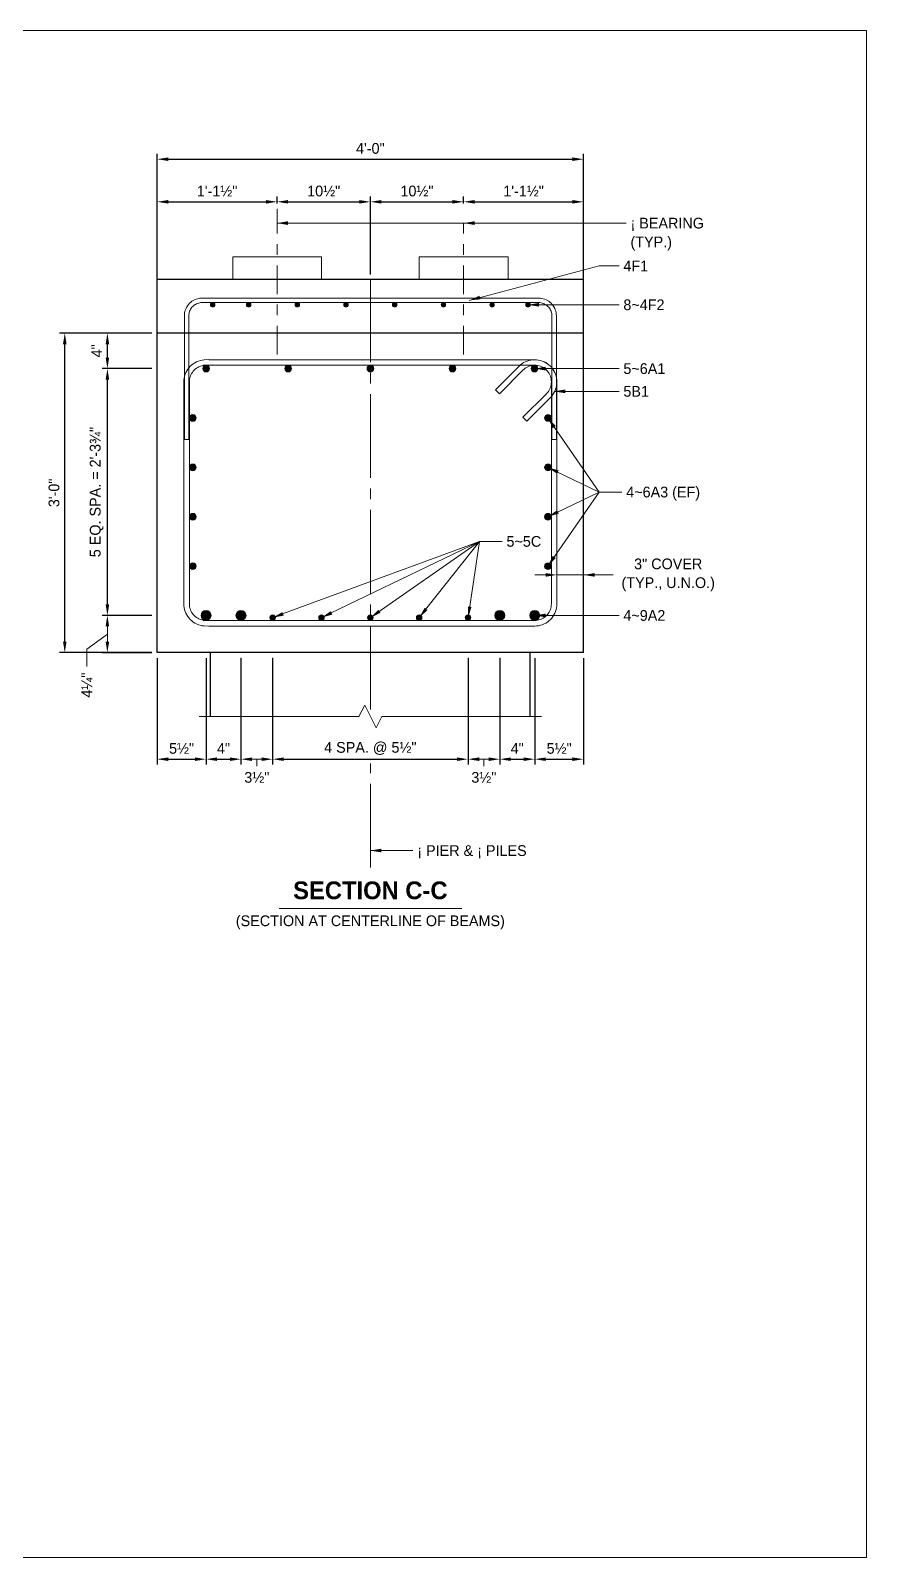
# Model space of a CAD drawing. Extents: x -1 to 861, y -26 to 2.
# Drawn here: x 313.29 to 321.13, y -13.33 to 1 of the extents above; entities that cross this region are included whole.
import ezdxf
from ezdxf.enums import TextEntityAlignment as Align

# ---------------------------------------------------------------- set-up
doc = ezdxf.new("R2010")
doc.units = 21
doc.header["$MEASUREMENT"] = 0
doc.linetypes.add('DGN4', pattern=[0.336, 0.2, -0.053, 0.03, -0.053])
doc.linetypes.add('DGN7', pattern=[0.726, 0.59, -0.053, 0.03, -0.053])
for name, color, linetype, lineweight in [('BearingPadMisc', 5, 'Continuous', 15), ('Border', 7, 'Continuous', 15), ('CL_Major', 1, 'DGN7', 9), ('CL_Minor', 7, 'DGN4', 9), ('Dimension', 7, 'Continuous', 9), ('Leader', 7, 'Continuous', 9), ('Rebar', 2, 'Continuous', 15), ('SubStrConc', 3, 'Continuous', 30), ('SubStrConc2', 3, 'Continuous', 30), ('Symbols', 7, 'Continuous', 15), ('TextStructures', 7, 'Continuous', 9)]:
    doc.layers.add(name, color=color, linetype=linetype, lineweight=lineweight)
doc.styles.add('FDOT Bold (Large)', font='FDOTBold.ttf')
doc.styles.add('FDOT Structures', font='FDOT.ttf')
doc.styles.add('FDOT Structures Annotation', font='FDOT.ttf')
doc.dimstyles.new('FDOT Structures Note-Arrow 3-4', dxfattribs={"dimtxt": 0.1008, "dimasz": 0.104133, "dimexe": 0.0504, "dimexo": 0.0504, "dimgap": 0.0504, "dimtad": 1, "dimdec": 3, "dimlfac": 12, "dimzin": 15, "dimlunit": 4, "dimtxsty": 'FDOT Structures Annotation', "dimcen": 2.5, "dimclrd": 256, "dimclre": 256, "dimclrt": 256, "dimazin": 3, "dimtfac": 0.7, "dimtmove": 0, "dimatfit": 1, "dimtfill": 1, "dimfrac": 1, "dimlwd": -1, "dimlwe": -1})

# ---------------------------------------------------------------- blocks, each defined once
blk = doc.blocks.new('_CLOSEDFILLED')
at = {"layer": 'Dimension'}
blk.add_solid([(-1, 0.16), (0, 0), (-1, -0.16)], dxfattribs=at)
blk = doc.blocks.new('*D238')
at = {"layer": 'Dimension'}
for p, q in [((315.266, -4.89), (315.266, -5.89)), ((315.563, -4.89), (315.563, -5.89)), ((315.37, -5.84), (315.458, -5.84))]:
    blk.add_line(p, q, dxfattribs=at)
at = {"layer": 'Dimension', "xscale": 0.10413333333333333, "yscale": 0.10413333333333333, "rotation": 180}
blk.add_blockref('_CLOSEDFILLED', (315.266, -5.84), dxfattribs=at)
at = {"layer": 'Dimension', "xscale": 0.10413333333333333, "yscale": 0.10413333333333333}
blk.add_blockref('_CLOSEDFILLED', (315.563, -5.84), dxfattribs=at)
blk = doc.blocks.new('*D240')
at = {"layer": 'Dimension'}
for p, q in [((317.396, -4.89), (317.396, -5.89)), ((317.693, -4.89), (317.693, -5.89)), ((317.5, -5.84), (317.589, -5.84))]:
    blk.add_line(p, q, dxfattribs=at)
at = {"layer": 'Dimension', "xscale": 0.10413333333333333, "yscale": 0.10413333333333333, "rotation": 180}
blk.add_blockref('_CLOSEDFILLED', (317.396, -5.84), dxfattribs=at)
at = {"layer": 'Dimension', "xscale": 0.10413333333333333, "yscale": 0.10413333333333333}
blk.add_blockref('_CLOSEDFILLED', (317.693, -5.84), dxfattribs=at)
blk = doc.blocks.new('*D248')
at = {"layer": 'Dimension'}
for p, q in [((314.429, -4.49), (313.962, -4.49)), ((314.012, -4.736), (314.012, -4.595)), ((314.429, -4.84), (313.962, -4.84))]:
    blk.add_line(p, q, dxfattribs=at)
at = {"layer": 'Dimension', "xscale": 0.10413333333333333, "yscale": 0.10413333333333333}
for p, rotation in [((314.012, -4.49), 90), ((314.012, -4.84), -90.00000000000001)]:
    blk.add_blockref('_CLOSEDFILLED', p, dxfattribs=dict(at, rotation=rotation))
blk = doc.blocks.new('*D252')
at = {"layer": 'Dimension'}
for p, q in [((318.125, -4.11), (318.021, -4.11)), ((318.229, -4.11), (318.479, -4.11)), ((318.584, -4.11), (318.688, -4.11))]:
    blk.add_line(p, q, dxfattribs=at)
at = {"layer": 'Dimension', "xscale": 0.10413333333333333, "yscale": 0.10413333333333333}
blk.add_blockref('_CLOSEDFILLED', (318.229, -4.11), dxfattribs=at)
at = {"layer": 'Dimension', "xscale": 0.10413333333333333, "yscale": 0.10413333333333333, "rotation": 180}
blk.add_blockref('_CLOSEDFILLED', (318.479, -4.11), dxfattribs=at)

msp = doc.modelspace()

# ---------------------------------------------------------------- hatches: boundary and pattern name
at = {"layer": 'Rebar'}
h = msp.add_hatch(color=256, dxfattribs=at)
h.dxf.hatch_style = 1
edge = h.paths.add_edge_path()
edge.add_arc((315.000114, -1.574263), 0.020833, 0, 360)
h = msp.add_hatch(color=256, dxfattribs=at)
h.dxf.hatch_style = 1
edge = h.paths.add_edge_path()
edge.add_arc((315.337167, -1.574263), 0.020833, 0, 360)
h = msp.add_hatch(color=256, dxfattribs=at)
h.dxf.hatch_style = 1
edge = h.paths.add_edge_path()
edge.add_arc((315.794013, -1.574263), 0.020833, 0, 360)
h = msp.add_hatch(color=256, dxfattribs=at)
h.dxf.hatch_style = 1
edge = h.paths.add_edge_path()
edge.add_arc((316.250858, -1.574263), 0.020833, 0, 360)
h = msp.add_hatch(color=256, dxfattribs=at)
h.dxf.hatch_style = 1
edge = h.paths.add_edge_path()
edge.add_arc((316.707704, -1.574263), 0.020833, 0, 360)
h = msp.add_hatch(color=256, dxfattribs=at)
h.dxf.hatch_style = 1
edge = h.paths.add_edge_path()
edge.add_arc((317.164549, -1.574263), 0.020833, 0, 360)
h = msp.add_hatch(color=256, dxfattribs=at)
h.dxf.hatch_style = 1
edge = h.paths.add_edge_path()
edge.add_arc((317.621394, -1.574263), 0.020833, 0, 360)
h = msp.add_hatch(color=256, dxfattribs=at)
h.dxf.hatch_style = 1
edge = h.paths.add_edge_path()
edge.add_arc((317.958448, -1.574263), 0.020833, 0, 360)
h = msp.add_hatch(color=256, dxfattribs=at)
h.dxf.hatch_style = 1
edge = h.paths.add_edge_path()
edge.add_arc((314.938554, -2.173642), 0.03125, 0, 360)
h = msp.add_hatch(color=256, dxfattribs=at)
h.dxf.hatch_style = 1
edge = h.paths.add_edge_path()
edge.add_arc((315.708917, -2.173642), 0.03125, 0, 360)
h = msp.add_hatch(color=256, dxfattribs=at)
h.dxf.hatch_style = 1
edge = h.paths.add_edge_path()
edge.add_arc((316.479281, -2.173642), 0.03125, 0, 360)
h = msp.add_hatch(color=256, dxfattribs=at)
h.dxf.hatch_style = 1
edge = h.paths.add_edge_path()
edge.add_arc((317.249644, -2.173642), 0.03125, 0, 360)
h = msp.add_hatch(color=256, dxfattribs=at)
h.dxf.hatch_style = 1
edge = h.paths.add_edge_path()
edge.add_arc((318.020008, -2.173642), 0.03125, 0, 360)
h = msp.add_hatch(color=256, dxfattribs=at)
h.dxf.hatch_style = 1
edge = h.paths.add_edge_path()
edge.add_arc((314.813004, -2.637002), 0.03125, 0, 360)
h = msp.add_hatch(color=256, dxfattribs=at)
h.dxf.hatch_style = 1
edge = h.paths.add_edge_path()
edge.add_arc((318.145557, -2.637002), 0.03125, 0, 360)
h = msp.add_hatch(color=256, dxfattribs=at)
h.dxf.hatch_style = 1
edge = h.paths.add_edge_path()
edge.add_arc((314.813004, -3.100363), 0.03125, 0, 360)
h = msp.add_hatch(color=256, dxfattribs=at)
h.dxf.hatch_style = 1
edge = h.paths.add_edge_path()
edge.add_arc((318.145557, -3.100363), 0.03125, 0, 360)
h = msp.add_hatch(color=256, dxfattribs=at)
h.dxf.hatch_style = 1
edge = h.paths.add_edge_path()
edge.add_arc((314.813004, -3.563723), 0.03125, 0, 360)
h = msp.add_hatch(color=256, dxfattribs=at)
h.dxf.hatch_style = 1
edge = h.paths.add_edge_path()
edge.add_arc((318.145557, -3.563723), 0.03125, 0, 360)
h = msp.add_hatch(color=256, dxfattribs=at)
h.dxf.hatch_style = 1
edge = h.paths.add_edge_path()
edge.add_arc((314.813004, -4.027084), 0.03125, 0, 360)
h = msp.add_hatch(color=256, dxfattribs=at)
h.dxf.hatch_style = 1
edge = h.paths.add_edge_path()
edge.add_arc((318.145557, -4.027084), 0.03125, 0, 360)
h = msp.add_hatch(color=256, dxfattribs=at)
h.dxf.hatch_style = 1
edge = h.paths.add_edge_path()
edge.add_arc((314.937436, -4.490444), 0.047, 0, 360)
h = msp.add_hatch(color=256, dxfattribs=at)
h.dxf.hatch_style = 1
edge = h.paths.add_edge_path()
edge.add_arc((315.265614, -4.490444), 0.047, 0, 360)
h = msp.add_hatch(color=256, dxfattribs=at)
h.dxf.hatch_style = 1
edge = h.paths.add_edge_path()
edge.add_arc((315.562614, -4.511403), 0.026042, 0, 360)
h = msp.add_hatch(color=256, dxfattribs=at)
h.dxf.hatch_style = 1
edge = h.paths.add_edge_path()
edge.add_arc((316.020948, -4.511403), 0.026042, 0, 360)
h = msp.add_hatch(color=256, dxfattribs=at)
h.dxf.hatch_style = 1
edge = h.paths.add_edge_path()
edge.add_arc((316.479281, -4.511403), 0.026042, 0, 360)
h = msp.add_hatch(color=256, dxfattribs=at)
h.dxf.hatch_style = 1
edge = h.paths.add_edge_path()
edge.add_arc((316.937614, -4.511403), 0.026042, 0, 360)
h = msp.add_hatch(color=256, dxfattribs=at)
h.dxf.hatch_style = 1
edge = h.paths.add_edge_path()
edge.add_arc((317.395948, -4.511403), 0.026042, 0, 360)
h = msp.add_hatch(color=256, dxfattribs=at)
h.dxf.hatch_style = 1
edge = h.paths.add_edge_path()
edge.add_arc((317.692948, -4.490444), 0.047, 0, 360)
h = msp.add_hatch(color=256, dxfattribs=at)
h.dxf.hatch_style = 1
edge = h.paths.add_edge_path()
edge.add_arc((318.021126, -4.490444), 0.047, 0, 360)

# ---------------------------------------------------------------- linework, layer by layer
at = {"layer": 'BearingPadMisc'}
for points in [[(315.187614, -1.124453), (315.187588, -1.124453)], [(315.187588, -1.337995), (315.187588, -1.124453)], [(315.187614, -1.124453), (315.187588, -1.124453)], [(315.187614, -1.337995), (315.187614, -1.124453)], [(316.020947, -1.124453), (315.187614, -1.124453)], [(316.020947, -1.337995), (316.020947, -1.124453)], [(316.937614, -1.124453), (316.937588, -1.124453)], [(316.937588, -1.337995), (316.937588, -1.124453)], [(316.937614, -1.124453), (316.937588, -1.124453)], [(316.937614, -1.337995), (316.937614, -1.124453)], [(317.770947, -1.124453), (316.937614, -1.124453)], [(317.770947, -1.337995), (317.770947, -1.124453)], [(316.020947, -1.337995), (315.187614, -1.337995)], [(317.770947, -1.337995), (316.937614, -1.337995)]]:
    msp.add_lwpolyline(points, dxfattribs=at)
at = {"layer": 'CL_Major', "ltscale": 1.333333}
for p, q in [((316.479192, -5.373252), (316.479192, -1.339918)), ((316.479192, -6.857598), (316.479192, -5.879918))]:
    msp.add_line(p, q, dxfattribs=at)
at = {"layer": 'CL_Minor', "ltscale": 1.333333}
for p, q in [((315.603912, -2.039918), (315.603912, -0.674453)), ((317.353912, -2.039918), (317.353912, -0.807787))]:
    msp.add_line(p, q, dxfattribs=at)
at = {"layer": 'Leader'}
for p, q in [((318.145557, -2.637002), (318.626057, -3.332043)), ((318.145557, -3.100363), (318.626057, -3.332043)), ((318.145557, -4.027084), (318.626057, -3.332043)), ((318.145557, -3.563723), (318.626057, -3.332043)), ((318.626057, -3.332043), (318.83939, -3.332043)), ((315.562614, -4.511403), (317.502614, -3.795404)), ((316.020948, -4.511403), (317.502614, -3.795404)), ((316.479281, -4.511403), (317.502614, -3.795404)), ((316.937614, -4.511403), (317.502614, -3.795404)), ((317.395948, -4.511403), (317.502614, -3.795404)), ((317.502614, -3.795404), (317.715948, -3.795404))]:
    msp.add_line(p, q, dxfattribs=at)
for points in [[(315.603912, -0.807787), (318.87939, -0.807787)], [(317.407279, -1.532596), (318.626057, -1.210036), (318.812723, -1.210036)], [(317.958448, -1.574263), (318.626057, -1.574263), (318.812723, -1.574263)], [(318.020008, -2.173642), (318.626057, -2.173642), (318.812723, -2.173642)], [(318.203394, -2.387002), (318.626057, -2.387002), (318.812723, -2.387002)], [(318.021126, -4.490444), (318.626057, -4.490444), (318.812723, -4.490444)], [(316.479192, -6.697598), (316.879192, -6.697598)]]:
    msp.add_lwpolyline(points, dxfattribs=at)
for points in [[(315.603912, -0.807787), (315.708045, -0.790431), (315.708045, -0.825142)], [(317.353912, -0.807787), (317.458045, -0.790431), (317.458045, -0.825142)], [(317.407279, -1.532596), (317.503506, -1.489176), (317.512387, -1.522732)], [(317.958448, -1.574263), (318.062581, -1.556908), (318.062581, -1.591619)], [(318.020008, -2.173642), (318.124141, -2.156287), (318.124141, -2.190998)], [(318.203394, -2.387002), (318.307527, -2.369647), (318.307527, -2.404358)], [(318.145557, -2.637002), (318.21905, -2.71279), (318.190498, -2.732529)], [(318.145557, -3.100363), (318.246894, -3.129957), (318.231818, -3.161223)], [(318.145557, -3.563723), (318.231818, -3.502863), (318.246894, -3.53413)], [(318.145557, -4.027084), (318.190498, -3.931558), (318.21905, -3.951297)], [(316.479281, -4.511403), (316.554653, -4.437485), (316.574553, -4.465926)], [(316.937614, -4.511403), (316.988496, -4.418905), (317.015745, -4.440408)], [(317.395948, -4.511403), (317.394125, -4.405849), (317.428458, -4.410964)], [(315.562614, -4.511403), (315.654297, -4.459066), (315.666315, -4.49163)], [(316.020948, -4.511403), (316.107156, -4.450468), (316.122259, -4.481722)], [(318.021126, -4.490444), (318.125259, -4.473089), (318.125259, -4.5078)], [(316.479192, -6.697598), (316.583325, -6.680243), (316.583325, -6.714954)]]:
    msp.add_solid(points, dxfattribs=at)
at = {"layer": 'Rebar'}
for p, q in [((317.652661, -2.371909), (317.689489, -2.408738)), ((317.94729, -2.666537), (317.910462, -2.629708)), ((314.734485, -2.839918), (314.776151, -2.839918)), ((318.224067, -2.839918), (318.182401, -2.839918))]:
    msp.add_line(p, q, dxfattribs=at)
for points in [[(314.734485, -2.839918), (314.734485, -1.677976), (314.735099, -1.663903), (314.736997, -1.649486), (314.740145, -1.635289), (314.744517, -1.62142), (314.750082, -1.607986), (314.756797, -1.595087), (314.76461, -1.582823), (314.773462, -1.571287), (314.783286, -1.560565), (314.794007, -1.550741), (314.805544, -1.541889), (314.817808, -1.534076), (314.830706, -1.527361), (314.844141, -1.521797), (314.858009, -1.517424), (314.872206, -1.514276), (314.886623, -1.512378), (314.880318, -1.512654), (314.880318, -1.511763), (318.057856, -1.511763), (318.071929, -1.512379), (318.086346, -1.514276), (318.100543, -1.517424), (318.114411, -1.521797), (318.127846, -1.527361), (318.140744, -1.534076), (318.153008, -1.541889), (318.164545, -1.550741), (318.175266, -1.560565), (318.18509, -1.571287), (318.193942, -1.582823), (318.201755, -1.595087), (318.20847, -1.607986), (318.214035, -1.62142), (318.218407, -1.635289), (318.221555, -1.649486), (318.223453, -1.663903), (318.224067, -1.677976), (318.224067, -2.839918)], [(314.776151, -2.839918), (314.776151, -1.678885), (314.776647, -1.667538), (314.77807, -1.656728), (314.78043, -1.646083), (314.783708, -1.635685), (314.787881, -1.625612), (314.792915, -1.61594), (314.798774, -1.606745), (314.805411, -1.598095), (314.812777, -1.590056), (314.820816, -1.58269), (314.829466, -1.576053), (314.838661, -1.570195), (314.848332, -1.56516), (314.858405, -1.560988), (314.868804, -1.557709), (314.879448, -1.555349), (314.890258, -1.553926), (314.921984, -1.552541), (314.921984, -1.55343), (318.056946, -1.55343), (318.068293, -1.553926), (318.079104, -1.555349), (318.089748, -1.557709), (318.100147, -1.560988), (318.11022, -1.56516), (318.119891, -1.570195), (318.129086, -1.576053), (318.137736, -1.58269), (318.145775, -1.590056), (318.153141, -1.598095), (318.159778, -1.606745), (318.165637, -1.61594), (318.170671, -1.625612), (318.174844, -1.635685), (318.178122, -1.646083), (318.180482, -1.656728), (318.181905, -1.667538), (318.182401, -1.678885), (318.182401, -2.839918)], [(317.652661, -2.371909), (317.874229, -2.150341), (317.887207, -2.138448), (317.901622, -2.127386), (317.916947, -2.117623), (317.933063, -2.109232), (317.949849, -2.102279), (317.967176, -2.096815), (317.984914, -2.092882), (318.002926, -2.090511), (318.021077, -2.089719), (318.039227, -2.090513), (318.057239, -2.092886), (318.074975, -2.096821), (318.092301, -2.102287), (318.109085, -2.109242), (318.125198, -2.117635), (318.140519, -2.127401), (318.15493, -2.138465), (318.168323, -2.150743), (318.180594, -2.164143), (318.191652, -2.178561), (318.201411, -2.193888), (318.209798, -2.210008), (318.216749, -2.226798), (318.22221, -2.24413), (318.226141, -2.261872), (318.228512, -2.27989), (318.22928, -2.297477), (318.22928, -4.382159), (318.228512, -4.39975), (318.22614, -4.417771), (318.222206, -4.435517), (318.21674, -4.452852), (318.209784, -4.469645), (318.201391, -4.485768), (318.191625, -4.501097), (318.18056, -4.515518), (318.16828, -4.528919), (318.154879, -4.541198), (318.140459, -4.552263), (318.125129, -4.56203), (318.109006, -4.570422), (318.092213, -4.577378), (318.074878, -4.582844), (318.057132, -4.586778), (318.039111, -4.589151), (318.02152, -4.589919), (314.963648, -4.589918), (314.963648, -4.591081), (314.919448, -4.589151), (314.901427, -4.586778), (314.883681, -4.582844), (314.866346, -4.577379), (314.849553, -4.570423), (314.833431, -4.56203), (314.818101, -4.552264), (314.803681, -4.541199), (314.79028, -4.528919), (314.778, -4.515518), (314.766935, -4.501098), (314.757169, -4.485768), (314.748776, -4.469646), (314.74182, -4.452853), (314.736354, -4.435518), (314.73242, -4.417772), (314.730048, -4.399751), (314.72928, -4.382161), (314.72928, -2.297678), (314.730047, -2.280087), (314.73242, -2.262065), (314.736354, -2.24432), (314.74182, -2.226984), (314.748775, -2.210192), (314.757168, -2.194069), (314.766935, -2.178739), (314.778, -2.164319), (314.79028, -2.150918), (314.803681, -2.138638), (314.818101, -2.127573), (314.833431, -2.117807), (314.849554, -2.109414), (314.866347, -2.102458), (314.883682, -2.096992), (314.901428, -2.093058), (314.919449, -2.090686), (314.963634, -2.088757), (314.963635, -2.089919), (318.021691, -2.089919), (318.03928, -2.090686), (318.057298, -2.093056), (318.075041, -2.096988), (318.092374, -2.10245), (318.109164, -2.109401), (318.125285, -2.117788), (318.140613, -2.127548), (318.155032, -2.138607), (318.168432, -2.150879), (318.180711, -2.164272), (318.191775, -2.178685), (318.201542, -2.194006), (318.209935, -2.210121), (318.216891, -2.226905), (318.222357, -2.244232), (318.226292, -2.261969), (318.228666, -2.279982), (318.22946, -2.298133), (318.228669, -2.316284), (318.226298, -2.334298), (318.222366, -2.352036), (318.216902, -2.369365), (318.209948, -2.386151), (318.201558, -2.402268), (318.191795, -2.417593), (318.180732, -2.432009), (318.16884, -2.444987), (317.94729, -2.666537)], [(317.689489, -2.408738), (317.910255, -2.187972), (317.920718, -2.178383), (317.931526, -2.17009), (317.943015, -2.16277), (317.955097, -2.15648), (317.967681, -2.151267), (317.98067, -2.147171), (317.993967, -2.144223), (318.007469, -2.142446), (318.021074, -2.141852), (318.034679, -2.142447), (318.04818, -2.144226), (318.061475, -2.147175), (318.074462, -2.151272), (318.087043, -2.156486), (318.099121, -2.162777), (318.110606, -2.170098), (318.121409, -2.178392), (318.131449, -2.187597), (318.140649, -2.197642), (318.14894, -2.208452), (318.156257, -2.219944), (318.162545, -2.23203), (318.167757, -2.24462), (318.171852, -2.257616), (318.1748, -2.27092), (318.176577, -2.284431), (318.177196, -2.298613), (318.177196, -4.381023), (318.176577, -4.395207), (318.174799, -4.408719), (318.171849, -4.422024), (318.167751, -4.435022), (318.162535, -4.447613), (318.156243, -4.459701), (318.14892, -4.471195), (318.140624, -4.482007), (318.131416, -4.492055), (318.121369, -4.501262), (318.110556, -4.509559), (318.099062, -4.516881), (318.086974, -4.523174), (318.074383, -4.528389), (318.061385, -4.532487), (318.04808, -4.535437), (318.034568, -4.537216), (318.020384, -4.537835), (314.911566, -4.537835), (314.911566, -4.536674), (314.923992, -4.537216), (314.91048, -4.535437), (314.897174, -4.532488), (314.884176, -4.52839), (314.871585, -4.523174), (314.859497, -4.516881), (314.848003, -4.509559), (314.837191, -4.501263), (314.827143, -4.492055), (314.817936, -4.482008), (314.80964, -4.471196), (314.802317, -4.459702), (314.796024, -4.447613), (314.790809, -4.435022), (314.786711, -4.422025), (314.783761, -4.40872), (314.781982, -4.395208), (314.781363, -4.381024), (314.781364, -2.298813), (314.781982, -2.284629), (314.783761, -2.271118), (314.786711, -2.257812), (314.790809, -2.244815), (314.796024, -2.232224), (314.802317, -2.220135), (314.809639, -2.208641), (314.817936, -2.197829), (314.827143, -2.187781), (314.837191, -2.178574), (314.848003, -2.170278), (314.859497, -2.162955), (314.871586, -2.156662), (314.884177, -2.151447), (314.897175, -2.147349), (314.91048, -2.144399), (314.923992, -2.14262), (314.911582, -2.143162), (314.911581, -2.142002), (318.020557, -2.142002), (318.03474, -2.14262), (318.04825, -2.144398), (318.061555, -2.147346), (318.074551, -2.151442), (318.087141, -2.156654), (318.099228, -2.162943), (318.110721, -2.17026), (318.121531, -2.178551), (318.131578, -2.187752), (318.140783, -2.197793), (318.149078, -2.208598), (318.156399, -2.220083), (318.162691, -2.232163), (318.167905, -2.244745), (318.172003, -2.257733), (318.174953, -2.271029), (318.176732, -2.284531), (318.177327, -2.298137), (318.176734, -2.311743), (318.174957, -2.325246), (318.172009, -2.338543), (318.167913, -2.351534), (318.1627, -2.364118), (318.15641, -2.376201), (318.14909, -2.38769), (318.140797, -2.398498), (318.131208, -2.408962), (317.910462, -2.629708)]]:
    msp.add_lwpolyline(points, dxfattribs=at)
for centre, radius in [((315.000114, -1.574263), 0.020833), ((315.337167, -1.574263), 0.020833), ((315.794013, -1.574263), 0.020833), ((316.250858, -1.574263), 0.020833), ((316.707704, -1.574263), 0.020833), ((317.164549, -1.574263), 0.020833), ((317.621394, -1.574263), 0.020833), ((317.958448, -1.574263), 0.020833), ((314.938554, -2.173642), 0.03125), ((315.708917, -2.173642), 0.03125), ((316.479281, -2.173642), 0.03125), ((317.249644, -2.173642), 0.03125), ((318.020008, -2.173642), 0.03125), ((314.813004, -2.637002), 0.03125), ((318.145557, -2.637002), 0.03125), ((314.813004, -3.100363), 0.03125), ((318.145557, -3.100363), 0.03125), ((314.813004, -3.563723), 0.03125), ((318.145557, -3.563723), 0.03125), ((314.813004, -4.027084), 0.03125), ((318.145557, -4.027084), 0.03125), ((314.937436, -4.490444), 0.047), ((315.265614, -4.490444), 0.047), ((315.562614, -4.511403), 0.026042), ((316.020948, -4.511403), 0.026042), ((316.479281, -4.511403), 0.026042), ((316.937614, -4.511403), 0.026042), ((317.395948, -4.511403), 0.026042), ((317.692948, -4.490444), 0.047), ((318.021126, -4.490444), 0.047)]:
    msp.add_circle(centre, radius, dxfattribs=at)
at = {"layer": 'SubStrConc'}
for points in [[(314.479255, -4.839918), (314.479255, -1.839918)], [(314.479281, -4.839918), (314.479281, -1.839918)], [(318.479281, -4.839918), (318.479281, -1.839918)], [(314.479281, -4.839918), (314.479255, -4.839918)], [(314.479281, -4.839918), (314.479255, -4.839918)], [(318.479281, -4.839918), (314.479281, -4.839918)], [(314.979255, -5.439918), (314.979255, -4.839918)], [(314.979281, -5.439918), (314.979281, -4.839918)], [(317.979281, -4.839918), (314.979281, -4.839918)], [(317.979281, -5.439918), (317.979281, -4.839918)]]:
    msp.add_lwpolyline(points, dxfattribs=at)
at = {"layer": 'SubStrConc2'}
for points in [[(314.479281, -1.337995), (314.479255, -1.337995)], [(314.479255, -1.839918), (314.479255, -1.337995)], [(314.479281, -1.337995), (314.479255, -1.337995)], [(314.479281, -1.839918), (314.479281, -1.337995)], [(318.479281, -1.337995), (314.479281, -1.337995)], [(318.479281, -1.839918), (318.479281, -1.337995)], [(314.479281, -1.839918), (314.479255, -1.839918)], [(314.479281, -1.839918), (314.479255, -1.839918)], [(314.479281, -1.839918), (314.479255, -1.839918)], [(314.479281, -1.839918), (314.479255, -1.839918)], [(318.479281, -1.839918), (314.479281, -1.839918)], [(318.479281, -1.839918), (314.479281, -1.839918)]]:
    msp.add_lwpolyline(points, dxfattribs=at)
at = {"layer": 'Symbols'}
msp.add_lwpolyline([(314.872588, -5.439918), (316.372601, -5.439918), (316.425935, -5.333252), (316.532601, -5.546585), (316.585935, -5.439918), (318.085948, -5.439918)], dxfattribs=at)
at = {"layer": 'TextStructures'}
msp.add_line((315.622184, -7.240933), (317.3362, -7.240933), dxfattribs=at)

# ---------------------------------------------------------------- texts
at = {"layer": 'Dimension', "insert": (319.273581, -4.109918), "char_height": 0.1008, "attachment_point": 5, "line_spacing_factor": 1.05, "style": 'FDOT Structures Annotation', "bg_fill": 3, "box_fill_scale": 1.1, "bg_fill_color": 0}
msp.add_mtext('3" COVER\\P(TYP., U.N.O.)', dxfattribs=at)
at = {"layer": 'Dimension', "insert": (313.820807, -5.144709), "char_height": 0.1008, "attachment_point": 5, "rotation": 90, "line_spacing_factor": 1.05, "style": 'FDOT Structures Annotation', "bg_fill": 3, "box_fill_scale": 1.1, "bg_fill_color": 0}
msp.add_mtext('4¼"', dxfattribs=at)
at = {"layer": 'TextStructures', "style": 'FDOT Structures'}
for s, p in [('4F1', (318.853043, -1.210036)), ('8~4F2', (318.853043, -1.574263)), ('5~6A1', (318.853043, -2.173642)), ('5B1', (318.853043, -2.387002)), ('4~6A3 (EF)', (318.87971, -3.332043)), ('5~5C', (317.756268, -3.795404)), ('4~9A2', (318.853043, -4.490444)), ('¡ PIER & ¡ PILES', (316.919512, -6.697598))]:
    msp.add_text(s, height=0.1008, dxfattribs=at).set_placement(p, align=Align.MIDDLE_LEFT)
at = {"layer": 'TextStructures'}
for s, height, style, p in [('SECTION C-C', 0.166672, 'FDOT Bold (Large)', (316.479192, -7.204265)), ('(SECTION AT CENTERLINE OF BEAMS)', 0.1008, 'FDOT Structures', (316.479192, -7.437493))]:
    msp.add_text(s, height=height, dxfattribs=dict(at, style=style)).set_placement(p, align=Align.BOTTOM_CENTER)
at = {"layer": 'TextStructures', "insert": (318.91971, -0.757387), "char_height": 0.1008, "attachment_point": 1, "line_spacing_factor": 1.05, "style": 'FDOT Structures'}
msp.add_mtext('¡ BEARING\\P(TYP.)', dxfattribs=at)

# ---------------------------------------------------------------- dimensions: what is measured, and where the dimension line sits
at = {"layer": 'Dimension'}
dim = msp.add_linear_dim(base=(318.229435, -4.109918), p1=(318.229435, -4.109918), p2=(318.47939, -4.109918), text=' ', dimstyle='FDOT Structures Note-Arrow 3-4', dxfattribs=at)
dim.commit()
dim.dimension.update_dxf_attribs({"geometry": '*D252', "text_midpoint": (318.354413, -4.109918)})

# ---------------------------------------------------------------- next in the draw order: linework, layer by layer
for points in [[(318.757283, -4.109918), (318.354413, -4.109918)], [(313.820807, -4.968612), (313.820807, -4.808612), (314.012327, -4.665188)]]:
    msp.add_lwpolyline(points, dxfattribs=at)

# ---------------------------------------------------------------- next in the draw order: dimensions: what is measured, and where the dimension line sits
for base, p1, p2, text in [((314.478994, -0.607787), (314.478994, -1.839918), (315.603912, -0.674453), '1\'-1½"'), ((314.478994, -5.839918), (314.478994, -4.839918), (314.937412, -4.839918), '5½"')]:
    msp.add_linear_dim(base=base, p1=p1, p2=p2, text=text, dimstyle='FDOT Structures Note-Arrow 3-4', dxfattribs=at).render()

# ---------------------------------------------------------------- next in the draw order: dimensions: what is measured, and where the dimension line sits
for base, p1, p2, text in [((315.603912, -0.607787), (315.603912, -0.674453), (316.479192, -1.339918), '10½"'), ((314.937412, -5.839918), (314.937412, -4.839918), (315.265612, -4.839918), '4"')]:
    msp.add_linear_dim(base=base, p1=p1, p2=p2, text=text, dimstyle='FDOT Structures Note-Arrow 3-4', dxfattribs=at).render()
dim = msp.add_linear_dim(base=(314.012327, -4.839918), p1=(314.478994, -4.839918), p2=(314.478994, -4.490458), angle=90, text=' ', dimstyle='FDOT Structures Note-Arrow 3-4', dxfattribs=at)
dim.commit()
dim.dimension.update_dxf_attribs({"geometry": '*D248', "text_midpoint": (314.012327, -4.665188)})

# ---------------------------------------------------------------- next in the draw order: dimensions: what is measured, and where the dimension line sits
msp.add_linear_dim(base=(316.479192, -0.607787), p1=(316.479192, -1.339918), p2=(317.353912, -0.674453), text='10½"', dimstyle='FDOT Structures Note-Arrow 3-4', dxfattribs=at).render()
msp.add_linear_dim(base=(314.012327, -4.490458), p1=(314.478994, -4.490458), p2=(314.478994, -2.173658), angle=90, text='5 EQ. SPA. = 2\'-3¾"', dimstyle='FDOT Structures Note-Arrow 3-4', dxfattribs=at).render()
dim = msp.add_linear_dim(base=(315.265612, -5.839918), p1=(315.265612, -4.839918), p2=(315.562612, -4.839918), text=' ', dimstyle='FDOT Structures Note-Arrow 3-4', dxfattribs=at)
dim.commit()
dim.dimension.update_dxf_attribs({"geometry": '*D238', "text_midpoint": (315.414112, -5.839918)})

# ---------------------------------------------------------------- next in the draw order: texts
at = {"layer": 'Dimension', "insert": (315.414112, -6.011278), "char_height": 0.1008, "attachment_point": 5, "line_spacing_factor": 1.05, "style": 'FDOT Structures Annotation', "bg_fill": 3, "box_fill_scale": 1.1, "bg_fill_color": 0}
msp.add_mtext('3½"', dxfattribs=at)

# ---------------------------------------------------------------- next in the draw order: dimensions: what is measured, and where the dimension line sits
at = {"layer": 'Dimension'}
msp.add_linear_dim(base=(317.353912, -0.607787), p1=(317.353912, -0.674453), p2=(318.47939, -1.839918), text='1\'-1½"', dimstyle='FDOT Structures Note-Arrow 3-4', dxfattribs=at).render()

# ---------------------------------------------------------------- next in the draw order: linework, layer by layer
msp.add_lwpolyline([(315.414112, -5.905438), (315.414112, -5.839918)], dxfattribs=at)

# ---------------------------------------------------------------- next in the draw order: dimensions: what is measured, and where the dimension line sits
for base, p1, p2, text in [((314.478994, -0.207787), (314.478994, -1.839918), (318.47939, -1.839918), '4\'-0"'), ((315.562612, -5.839918), (315.562612, -4.839918), (317.395912, -4.839918), '4 SPA. @ 5½"')]:
    msp.add_linear_dim(base=base, p1=p1, p2=p2, text=text, dimstyle='FDOT Structures Note-Arrow 3-4', dxfattribs=at).render()

# ---------------------------------------------------------------- next in the draw order: dimensions: what is measured, and where the dimension line sits
msp.add_linear_dim(base=(314.012327, -2.173658), p1=(314.478994, -2.173658), p2=(314.478994, -1.839918), angle=90, text='4"', dimstyle='FDOT Structures Note-Arrow 3-4', dxfattribs=at).render()
dim = msp.add_linear_dim(base=(317.395912, -5.839918), p1=(317.395912, -4.839918), p2=(317.692912, -4.839918), text=' ', dimstyle='FDOT Structures Note-Arrow 3-4', dxfattribs=at)
dim.commit()
dim.dimension.update_dxf_attribs({"geometry": '*D240', "text_midpoint": (317.544412, -5.839918)})

# ---------------------------------------------------------------- next in the draw order: texts
at = {"layer": 'Dimension', "insert": (317.544412, -6.011278), "char_height": 0.1008, "attachment_point": 5, "line_spacing_factor": 1.05, "style": 'FDOT Structures Annotation', "bg_fill": 3, "box_fill_scale": 1.1, "bg_fill_color": 0}
msp.add_mtext('3½"', dxfattribs=at)

# ---------------------------------------------------------------- next in the draw order: dimensions: what is measured, and where the dimension line sits
at = {"layer": 'Dimension'}
msp.add_linear_dim(base=(313.612327, -4.839918), p1=(314.478994, -4.839918), p2=(314.478994, -1.839918), angle=90, text='3\'-0"', dimstyle='FDOT Structures Note-Arrow 3-4', dxfattribs=at).render()

# ---------------------------------------------------------------- next in the draw order: linework, layer by layer
msp.add_lwpolyline([(317.544412, -5.905438), (317.544412, -5.839918)], dxfattribs=at)

# ---------------------------------------------------------------- next in the draw order: dimensions: what is measured, and where the dimension line sits
msp.add_linear_dim(base=(317.692912, -5.839918), p1=(317.692912, -4.839918), p2=(318.021112, -4.839918), text='4"', dimstyle='FDOT Structures Note-Arrow 3-4', dxfattribs=at).render()

# ---------------------------------------------------------------- next in the draw order: dimensions: what is measured, and where the dimension line sits
msp.add_linear_dim(base=(318.021112, -5.839918), p1=(318.021112, -4.839918), p2=(318.47939, -4.839918), text='5½"', dimstyle='FDOT Structures Note-Arrow 3-4', dxfattribs=at).render()

# ---------------------------------------------------------------- next in the draw order: linework, layer by layer
at = {"layer": 'Border'}
msp.add_lwpolyline([(299, -13.333333), (321.133333, -13.333333), (321.133333, 1), (299, 1)], close=True, dxfattribs=at)

doc.saveas('drawing.dxf')
